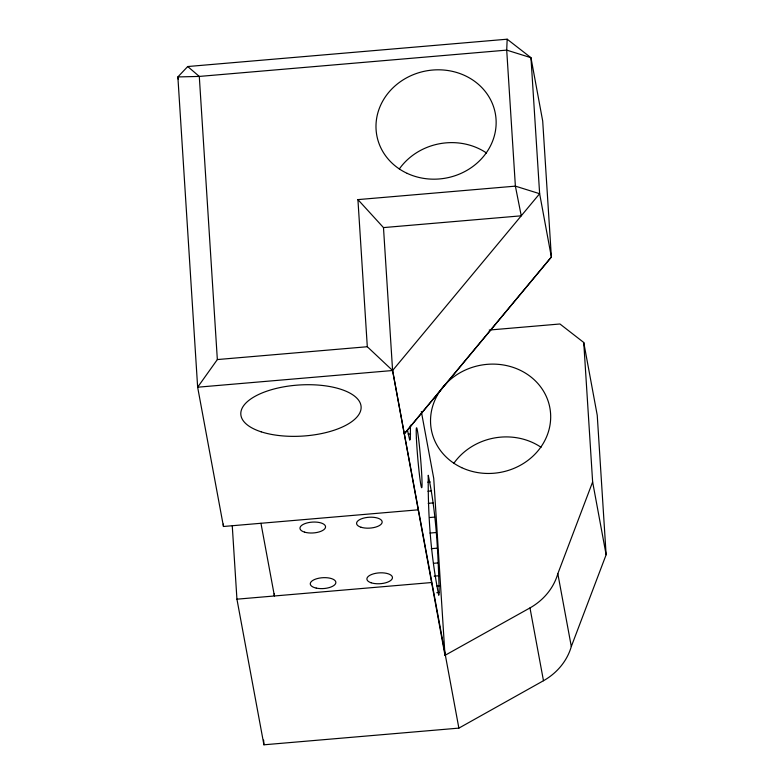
<?xml version="1.0" encoding="UTF-8"?>
<svg xmlns="http://www.w3.org/2000/svg" width="784" height="784" viewBox="0 0 784 784"><rect width="100%" height="100%" fill="white"/><g stroke="black" fill="none" stroke-linecap="round" stroke-linejoin="round"><path stroke-width="1.18" d="M439.226 592.498C438.119 553.396 436.443 513.432 428.25 475.28C427.858 515.215 430.837 556.199 438.746 595.252L439.226 592.498L436.796 592.704M507.17 39.2L506.709 50.117L515.382 186.141L521.252 215.816L383.484 227.595L357.925 199.606L515.382 186.141L539.637 193.707L551.368 257.025L404.328 433.836L551.368 257.025L542.695 121.001L530.964 57.693L507.17 39.2L187.729 66.532L177.87 76.93L197.646 387.208L223.46 526.485L418.039 509.835M410.453 425.153L410.346 439.04L409.718 440.147L407.504 430.308M383.484 227.595L392.598 370.518L444.998 655.346L529.984 607.923A60.27 54.488 -10.5 0 0 557.826 573.712L592.635 481.954L583.747 342.481L559.952 323.988L489.236 330.044M232.27 525.966L236.935 599.182L263.924 744.8L458.875 728.12L543.479 680.728A60.27 54.488 -10.5 0 0 571.311 646.516L606.13 554.758L597.241 415.285L583.747 342.481M187.729 66.532L199.293 76.43L217.344 359.562L197.646 387.208L392.598 370.518L539.637 193.707L530.964 57.693L506.709 50.117L199.293 76.43L177.87 76.93L178.311 79.321M217.344 359.562L367.304 346.734L392.598 370.518L458.875 728.12M408.17 434.14L410.6 433.934M427.799 482.16L430.23 481.954M427.946 491.235L431.592 490.921M428.221 503.328L433.091 502.907M429.74 517.518L434.61 517.107M429.975 533.061L436.051 532.532M431.249 548.673L437.325 548.153M433.474 563.314L438.334 562.892M434.15 576.171L439.02 575.75M236.935 599.182L431.514 582.541M436.894 586.06L439.324 585.854M592.635 481.954L606.13 554.758M557.826 573.712L571.311 646.516M529.984 607.923L543.479 680.728M421.331 411.551L433.728 478.348L444.998 655.346M260.954 523.281L274.429 595.977L274.273 593.537M357.925 199.606L367.304 346.734M263.62 740.067L263.924 744.8M223.313 524.055L223.46 526.485M453.897 463.217A60.27 54.488 -10.5 0 1 541.058 447.282M399.35 168.932A60.27 54.488 -10.5 0 1 486.511 152.998M416.412 438.413A30.135 1.392 85.1 0 0 421.41 487.266A30.135 1.392 85.1 0 0 419.558 447.399A30.135 1.392 85.1 0 0 416.412 438.413M261.19 431.827A60.27 25.607 -3.6 0 0 359.964 412.511A60.27 25.607 -3.6 0 0 281.809 387.208A60.27 25.607 -3.6 0 0 261.19 431.827M407.19 173.372A60.27 54.488 -10.5 0 0 496.135 121.295A60.27 54.488 -10.5 0 0 404.867 78.812A60.27 54.488 -10.5 0 0 407.19 173.372M461.737 467.666A60.27 54.488 -10.5 0 0 550.672 415.579A60.27 54.488 -10.5 0 0 459.414 373.106A60.27 54.488 -10.5 0 0 461.737 467.666M361.071 527.26A12.809 5.439 -3.6 0 0 381.955 523.026A12.809 5.439 -3.6 0 0 365.119 517.763A12.809 5.439 -3.6 0 0 361.071 527.26M371.077 582.767A12.809 5.439 -3.6 0 0 392.176 578.798A12.809 5.439 -3.6 0 0 375.81 573.3A12.809 5.439 -3.6 0 0 371.077 582.767M304.574 532.14A12.809 5.439 -3.6 0 0 325.37 527.808A12.809 5.439 -3.6 0 0 308.386 522.634A12.809 5.439 -3.6 0 0 304.574 532.14M316.236 588.098A12.809 5.439 -3.6 0 0 335.856 582.688A12.809 5.439 -3.6 0 0 317.148 578.612A12.809 5.439 -3.6 0 0 316.236 588.098"/></g></svg>
